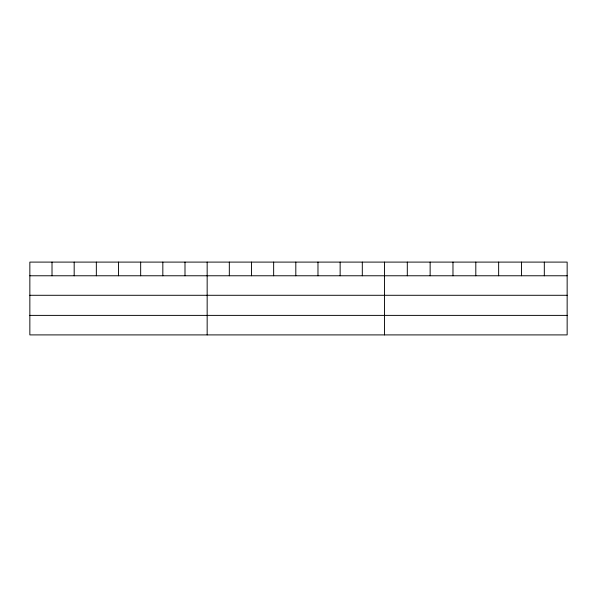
<?xml version="1.0" encoding="UTF-8"?>
<svg xmlns="http://www.w3.org/2000/svg" width="597" height="597" viewBox="0 0 597 597"><rect width="100%" height="100%" fill="white"/><g stroke="black" fill="none" stroke-linecap="round" stroke-linejoin="round"><path stroke-width="0.9" d="M567.15 295.284L567.15 262.098L29.85 262.098L29.85 334.902L567.15 334.902L567.15 295.284L29.85 295.284M29.85 275.769L567.15 275.769M29.85 315.388L567.15 315.388M544.315 262.098L544.315 275.769M521.479 262.098L521.479 275.769M498.644 262.098L498.644 275.769M475.809 262.098L475.809 275.769M452.974 262.098L452.974 275.769M430.138 262.098L430.138 275.769M407.303 262.098L407.303 275.769M384.468 262.098L384.468 334.902M362.304 262.098L362.304 275.769M340.141 262.098L340.141 275.769M317.977 262.098L317.977 275.769M295.813 262.098L295.813 275.769M273.65 262.098L273.65 275.769M251.486 262.098L251.486 275.769M229.323 262.098L229.323 275.769M207.159 262.098L207.159 334.902M184.995 262.098L184.995 275.769M162.832 262.098L162.832 275.769M140.668 262.098L140.668 275.769M118.505 262.098L118.505 275.769M96.341 262.098L96.341 275.769M74.177 262.098L74.177 275.769M52.014 262.098L52.014 275.769"/></g></svg>
